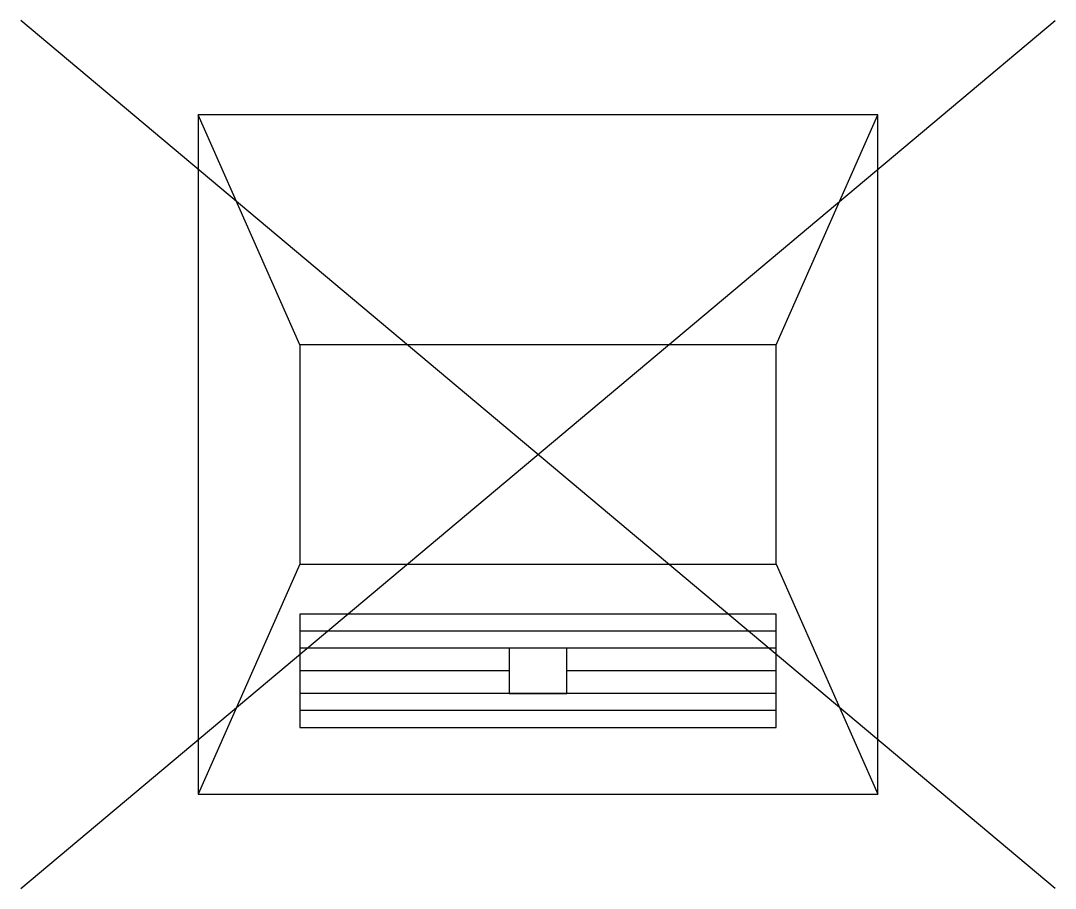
# Model space of a CAD drawing. Header units: metres. Extents: x -0.84 to 0.84, y -0.7 to 0.7.
import ezdxf

# ---------------------------------------------------------------- set-up
doc = ezdxf.new("R2010")
doc.units = ezdxf.units.M
doc.header["$LTSCALE"] = 0.2

msp = doc.modelspace()

# ---------------------------------------------------------------- linework, layer by layer
at = {"color": 0}
for p, q in [((-0.8357, -0.7013), (0.8357, 0.7013)), ((0.8357, -0.7013), (-0.8357, 0.7013))]:
    msp.add_line(p, q, dxfattribs=at)
at = {"ltscale": 0.5, "flags": 128}
for points in [[(0.549, 0.549), (-0.549, 0.549), (-0.549, -0.549), (0.549, -0.549)], [(0.3846, 0.1772), (-0.3846, 0.1772), (-0.3846, -0.1772), (0.3846, -0.1772)], [(0.3846, -0.2581), (-0.3846, -0.2581), (-0.3846, -0.4415), (0.3846, -0.4415)], [(0.0464, -0.3132), (-0.0464, -0.3132), (-0.0464, -0.3864), (0.0464, -0.3864)]]:
    msp.add_lwpolyline(points, close=True, dxfattribs=at)
for points in [[(-0.3846, 0.1772), (-0.549, 0.549)], [(0.3846, 0.1772), (0.549, 0.549)], [(-0.3846, -0.1772), (-0.549, -0.549)], [(0.3846, -0.1772), (0.549, -0.549)], [(0.3846, -0.2856), (-0.3846, -0.2856)], [(0.3846, -0.3132), (-0.3846, -0.3132)], [(-0.0464, -0.3498), (-0.3846, -0.3498)], [(0.3846, -0.3498), (0.0464, -0.3498)], [(0.3846, -0.3864), (-0.3846, -0.3864)], [(0.3846, -0.414), (-0.3846, -0.414)]]:
    msp.add_lwpolyline(points, dxfattribs=at)

doc.saveas('drawing.dxf')
